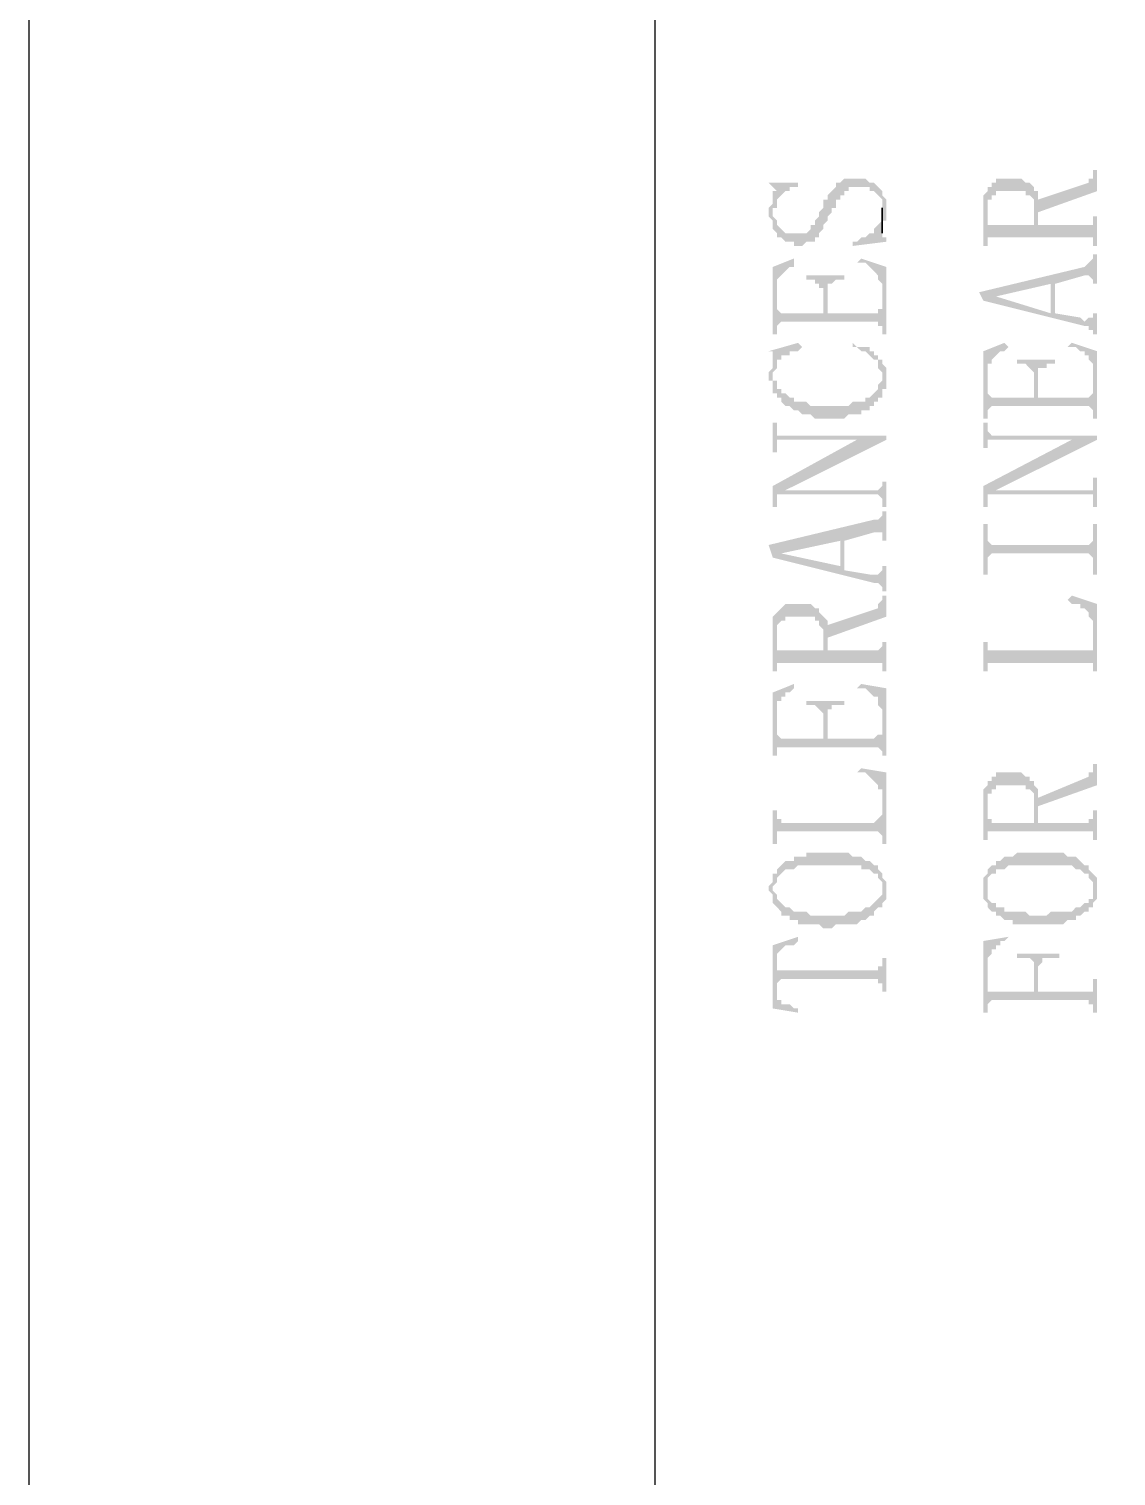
# Model space of a CAD drawing. Header units: inches. Extents: x 3613 to 8393, y -2205 to -794.
# Drawn here: x 4076.93 to 4088.58, y -1664.23 to -1648.72 of the extents above; entities that cross this region are included whole.
import ezdxf

# ---------------------------------------------------------------- set-up
doc = ezdxf.new("R2010")
doc.units = ezdxf.units.IN
doc.header["$MEASUREMENT"] = 0

msp = doc.modelspace()

# ---------------------------------------------------------------- hatches: boundary and pattern name
at = {"transparency": 33554559}
for points in [[(4087.74, -1650.55), (4087.74, -1650.686), (4088.372, -1650.46), (4088.372, -1650.234), (4088.327, -1650.234), (4088.327, -1650.279), (4088.327, -1650.325), (4088.282, -1650.325), (4088.282, -1650.37)], [(4084.852, -1650.686), (4084.852, -1650.731), (4084.897, -1650.776), (4084.897, -1650.821), (4084.897, -1650.866), (4084.942, -1650.911), (4084.942, -1650.956), (4084.987, -1650.956), (4085.032, -1651.002), (4085.123, -1651.002), (4085.123, -1651.047), (4085.213, -1651.047), (4085.258, -1651.002), (4085.348, -1651.002), (4085.348, -1650.956), (4085.393, -1650.956), (4085.393, -1650.911), (4085.438, -1650.866), (4085.438, -1650.821), (4085.484, -1650.776), (4085.484, -1650.731), (4085.529, -1650.686), (4085.529, -1650.64), (4085.574, -1650.64), (4085.574, -1650.55), (4085.619, -1650.55), (4085.619, -1650.505), (4085.664, -1650.505), (4085.664, -1650.46), (4085.709, -1650.46), (4085.709, -1650.415), (4085.935, -1650.415), (4085.935, -1650.46), (4085.98, -1650.46), (4086.025, -1650.505), (4086.025, -1650.505), (4086.07, -1650.55), (4086.07, -1650.64), (4086.07, -1650.821), (4086.07, -1650.776), (4086.115, -1650.776), (4086.115, -1650.686), (4086.115, -1650.64), (4086.115, -1650.55), (4086.07, -1650.505), (4086.07, -1650.46), (4086.025, -1650.415), (4086.025, -1650.415), (4085.98, -1650.37), (4085.935, -1650.37), (4085.89, -1650.325), (4085.664, -1650.325), (4085.619, -1650.37), (4085.574, -1650.37), (4085.574, -1650.415), (4085.574, -1650.415), (4085.529, -1650.46), (4085.529, -1650.46), (4085.484, -1650.505), (4085.484, -1650.55), (4085.438, -1650.55), (4085.438, -1650.64), (4085.393, -1650.686), (4085.393, -1650.731), (4085.348, -1650.776), (4085.348, -1650.821), (4085.303, -1650.821), (4085.303, -1650.866), (4085.303, -1650.866), (4085.258, -1650.911), (4085.032, -1650.911), (4084.987, -1650.866), (4084.987, -1650.866), (4084.942, -1650.821), (4084.942, -1650.776), (4084.897, -1650.731), (4084.897, -1650.505), (4084.897, -1650.595), (4084.897, -1650.595), (4084.852, -1650.64)], [(4084.852, -1650.37), (4084.897, -1650.415), (4084.897, -1650.415), (4084.942, -1650.46), (4084.942, -1650.64), (4084.942, -1650.55), (4084.987, -1650.505), (4084.987, -1650.505), (4085.032, -1650.46), (4085.077, -1650.46), (4085.077, -1650.415), (4085.168, -1650.415), (4085.168, -1650.37)], [(4087.153, -1650.64), (4087.153, -1651.047), (4087.199, -1651.047), (4087.199, -1650.64), (4087.199, -1650.55), (4087.244, -1650.55), (4087.244, -1650.505), (4087.289, -1650.505), (4087.289, -1650.46), (4087.605, -1650.46), (4087.605, -1650.505), (4087.65, -1650.505), (4087.695, -1650.55), (4087.695, -1650.595), (4087.695, -1650.821), (4087.74, -1650.46), (4087.695, -1650.46), (4087.695, -1650.415), (4087.65, -1650.37), (4087.605, -1650.37), (4087.56, -1650.325), (4087.289, -1650.325), (4087.289, -1650.37), (4087.244, -1650.37), (4087.244, -1650.415), (4087.199, -1650.415), (4087.199, -1650.46), (4087.199, -1650.46), (4087.153, -1650.505), (4087.153, -1650.55), (4087.153, -1650.595)], [(4084.897, -1650.505), (4084.897, -1650.686), (4084.897, -1650.64), (4084.942, -1650.64), (4084.942, -1650.46), (4084.897, -1650.46)], [(4087.199, -1651.002), (4087.199, -1650.956), (4088.327, -1650.956), (4088.327, -1651.047), (4088.372, -1651.047), (4088.372, -1650.731), (4088.327, -1650.731), (4088.327, -1650.776), (4088.327, -1650.821), (4087.74, -1650.821), (4087.74, -1650.55), (4087.74, -1650.46), (4087.695, -1650.821), (4087.199, -1650.821), (4087.199, -1650.686)], [(4085.754, -1651.002), (4085.754, -1651.047), (4086.115, -1651.002), (4086.115, -1650.956), (4086.07, -1650.956), (4086.07, -1650.911), (4086.07, -1650.731), (4086.07, -1650.776), (4086.025, -1650.821), (4086.025, -1650.821), (4085.98, -1650.866), (4085.98, -1650.911), (4085.935, -1650.911), (4085.89, -1650.956), (4085.845, -1650.956), (4085.799, -1651.002)], [(4084.897, -1651.272), (4084.897, -1651.994), (4084.942, -1651.994), (4084.942, -1651.498), (4084.942, -1651.408), (4084.942, -1651.408), (4084.987, -1651.363), (4084.987, -1651.363), (4085.032, -1651.317), (4085.032, -1651.317), (4085.077, -1651.272), (4085.123, -1651.272), (4085.123, -1651.182)], [(4085.799, -1651.227), (4085.89, -1651.227), (4085.935, -1651.272), (4085.935, -1651.272), (4085.98, -1651.317), (4085.98, -1651.317), (4086.025, -1651.363), (4086.025, -1651.408), (4086.07, -1651.453), (4086.07, -1651.498), (4086.07, -1651.994), (4086.115, -1651.994), (4086.115, -1651.272), (4085.845, -1651.182)], [(4087.108, -1651.543), (4087.153, -1651.633), (4087.289, -1651.588), (4087.876, -1651.453), (4087.876, -1651.769), (4087.921, -1651.453), (4088.237, -1651.363), (4088.282, -1651.363), (4088.327, -1651.408), (4088.327, -1651.453), (4088.372, -1651.453), (4088.372, -1651.137), (4088.327, -1651.137), (4088.327, -1651.182), (4088.327, -1651.182), (4088.282, -1651.227), (4088.282, -1651.227), (4088.237, -1651.272)], [(4085.258, -1651.363), (4085.258, -1651.408), (4085.348, -1651.408), (4085.348, -1651.453), (4085.393, -1651.453), (4085.393, -1651.498), (4085.438, -1651.498), (4085.438, -1651.769), (4085.484, -1651.543), (4085.484, -1651.453), (4085.529, -1651.453), (4085.574, -1651.408), (4085.664, -1651.408), (4085.664, -1651.363)], [(4084.942, -1651.949), (4084.942, -1651.904), (4084.942, -1651.904), (4084.987, -1651.859), (4086.025, -1651.859), (4086.025, -1651.904), (4086.07, -1651.904), (4086.07, -1651.949), (4086.07, -1651.679), (4086.07, -1651.724), (4086.025, -1651.724), (4086.025, -1651.769), (4085.484, -1651.769), (4085.484, -1651.543), (4085.438, -1651.769), (4084.987, -1651.769), (4084.942, -1651.724), (4084.942, -1651.498)], [(4087.153, -1651.633), (4088.237, -1651.904), (4088.282, -1651.904), (4088.282, -1651.949), (4088.327, -1651.949), (4088.327, -1651.994), (4088.372, -1651.994), (4088.372, -1651.769), (4088.327, -1651.769), (4088.327, -1651.814), (4088.282, -1651.814), (4088.237, -1651.859), (4088.237, -1651.859), (4088.191, -1651.814), (4087.921, -1651.769), (4087.921, -1651.453), (4087.876, -1651.769), (4087.289, -1651.588), (4087.289, -1651.588)], [(4084.852, -1652.175), (4084.897, -1652.175), (4084.897, -1652.22), (4084.897, -1652.626), (4084.897, -1652.401), (4084.942, -1652.356), (4084.942, -1652.265), (4084.987, -1652.265), (4084.987, -1652.22), (4085.077, -1652.22), (4085.077, -1652.175), (4085.168, -1652.175), (4085.213, -1652.13), (4085.168, -1652.085)], [(4085.754, -1652.13), (4085.799, -1652.13), (4085.845, -1652.175), (4085.89, -1652.175), (4085.935, -1652.22), (4085.935, -1652.22), (4085.98, -1652.265), (4086.025, -1652.265), (4086.025, -1652.356), (4086.07, -1652.401), (4086.07, -1652.446), (4086.07, -1652.265), (4086.025, -1652.265), (4086.025, -1652.22), (4085.98, -1652.22), (4085.98, -1652.175), (4085.935, -1652.175), (4085.935, -1652.13), (4085.799, -1652.13), (4085.754, -1652.085)], [(4087.153, -1652.175), (4087.153, -1652.897), (4087.199, -1652.897), (4087.199, -1652.401), (4087.199, -1652.31), (4087.244, -1652.31), (4087.244, -1652.265), (4087.244, -1652.265), (4087.289, -1652.22), (4087.289, -1652.22), (4087.334, -1652.175), (4087.379, -1652.175), (4087.424, -1652.13), (4087.379, -1652.085)], [(4088.056, -1652.13), (4088.146, -1652.13), (4088.191, -1652.175), (4088.237, -1652.175), (4088.237, -1652.22), (4088.282, -1652.22), (4088.282, -1652.265), (4088.282, -1652.265), (4088.327, -1652.31), (4088.327, -1652.401), (4088.327, -1652.897), (4088.372, -1652.897), (4088.372, -1652.175), (4088.101, -1652.085)], [(4084.852, -1652.446), (4084.852, -1652.491), (4084.897, -1652.491), (4084.897, -1652.626), (4084.897, -1652.22), (4084.897, -1652.265), (4084.897, -1652.356), (4084.852, -1652.401)], [(4084.897, -1652.626), (4084.942, -1652.626), (4084.942, -1652.671), (4084.987, -1652.671), (4084.987, -1652.717), (4085.032, -1652.762), (4085.077, -1652.762), (4085.123, -1652.807), (4085.168, -1652.807), (4085.213, -1652.852), (4085.303, -1652.852), (4085.348, -1652.897), (4085.664, -1652.897), (4085.709, -1652.852), (4085.845, -1652.852), (4085.845, -1652.807), (4085.935, -1652.807), (4085.935, -1652.762), (4085.98, -1652.762), (4085.98, -1652.717), (4086.025, -1652.717), (4086.025, -1652.671), (4086.07, -1652.671), (4086.07, -1652.581), (4086.115, -1652.581), (4086.115, -1652.446), (4086.115, -1652.401), (4086.115, -1652.356), (4086.07, -1652.31), (4086.07, -1652.265), (4086.07, -1652.491), (4086.07, -1652.491), (4086.025, -1652.536), (4086.025, -1652.581), (4086.025, -1652.581), (4085.98, -1652.626), (4085.98, -1652.626), (4085.935, -1652.671), (4085.89, -1652.671), (4085.89, -1652.717), (4085.754, -1652.717), (4085.709, -1652.762), (4085.303, -1652.762), (4085.258, -1652.717), (4085.123, -1652.717), (4085.123, -1652.671), (4085.077, -1652.671), (4085.032, -1652.626), (4084.987, -1652.626), (4084.987, -1652.581), (4084.942, -1652.581), (4084.942, -1652.491), (4084.897, -1652.491), (4084.897, -1652.446)], [(4087.515, -1652.265), (4087.515, -1652.31), (4087.605, -1652.31), (4087.65, -1652.356), (4087.65, -1652.356), (4087.695, -1652.401), (4087.695, -1652.671), (4087.74, -1652.446), (4087.74, -1652.356), (4087.83, -1652.356), (4087.83, -1652.31), (4087.921, -1652.31), (4087.921, -1652.265)], [(4087.199, -1652.852), (4087.199, -1652.807), (4087.199, -1652.807), (4087.244, -1652.762), (4088.282, -1652.762), (4088.327, -1652.807), (4088.327, -1652.852), (4088.327, -1652.581), (4088.327, -1652.626), (4088.327, -1652.626), (4088.282, -1652.671), (4087.74, -1652.671), (4087.74, -1652.446), (4087.695, -1652.671), (4087.244, -1652.671), (4087.199, -1652.626), (4087.199, -1652.401)], [(4084.897, -1652.942), (4084.897, -1653.258), (4084.942, -1653.258), (4084.942, -1653.168), (4084.942, -1653.123), (4086.115, -1653.123), (4086.115, -1653.078), (4084.942, -1653.078), (4084.942, -1653.032), (4084.942, -1652.942)], [(4087.153, -1652.942), (4087.153, -1653.213), (4087.199, -1653.213), (4087.199, -1653.168), (4087.199, -1653.123), (4088.372, -1653.123), (4088.372, -1653.078), (4087.244, -1653.078), (4087.199, -1653.032), (4087.199, -1652.942)], [(4084.897, -1653.619), (4084.897, -1653.845), (4084.942, -1653.845), (4084.942, -1653.709), (4084.987, -1653.709), (4085.032, -1653.664), (4086.115, -1653.123), (4085.799, -1653.123)], [(4087.153, -1653.619), (4087.153, -1653.845), (4087.199, -1653.845), (4087.199, -1653.709), (4087.244, -1653.709), (4087.289, -1653.664), (4088.372, -1653.123), (4088.101, -1653.123)], [(4087.244, -1653.709), (4088.327, -1653.709), (4088.327, -1653.755), (4088.327, -1653.845), (4088.372, -1653.845), (4088.372, -1653.529), (4088.327, -1653.529), (4088.327, -1653.619), (4088.327, -1653.664), (4087.289, -1653.664)], [(4084.987, -1653.709), (4086.025, -1653.709), (4086.07, -1653.755), (4086.07, -1653.845), (4086.115, -1653.845), (4086.115, -1653.574), (4086.07, -1653.574), (4086.07, -1653.619), (4086.07, -1653.619), (4086.025, -1653.664), (4085.032, -1653.664)], [(4084.852, -1654.251), (4084.897, -1654.386), (4084.987, -1654.341), (4085.619, -1654.206), (4085.619, -1654.477), (4085.664, -1654.206), (4085.98, -1654.116), (4086.07, -1654.116), (4086.07, -1654.206), (4086.115, -1654.206), (4086.115, -1653.89), (4086.07, -1653.89), (4086.07, -1653.935), (4086.025, -1653.98), (4085.98, -1653.98)], [(4087.153, -1654.025), (4087.153, -1654.567), (4087.199, -1654.567), (4087.199, -1654.386), (4087.199, -1654.386), (4087.244, -1654.341), (4088.282, -1654.341), (4088.327, -1654.386), (4088.327, -1654.567), (4088.372, -1654.567), (4088.372, -1654.025), (4088.327, -1654.025), (4088.327, -1654.206), (4088.327, -1654.206), (4088.282, -1654.251), (4087.244, -1654.251), (4087.199, -1654.206), (4087.199, -1654.025)], [(4084.897, -1654.386), (4085.98, -1654.657), (4086.025, -1654.657), (4086.07, -1654.702), (4086.07, -1654.748), (4086.115, -1654.748), (4086.115, -1654.477), (4086.07, -1654.477), (4086.07, -1654.522), (4086.07, -1654.522), (4086.025, -1654.567), (4085.935, -1654.567), (4085.664, -1654.522), (4085.664, -1654.206), (4085.619, -1654.477), (4084.987, -1654.341), (4084.987, -1654.341)], [(4084.897, -1655.199), (4084.897, -1655.605), (4084.942, -1655.605), (4084.942, -1655.199), (4084.942, -1655.109), (4084.987, -1655.063), (4085.032, -1655.063), (4085.032, -1655.018), (4085.348, -1655.018), (4085.348, -1655.063), (4085.393, -1655.063), (4085.393, -1655.109), (4085.438, -1655.154), (4085.438, -1655.379), (4085.438, -1655.018), (4085.438, -1655.018), (4085.393, -1654.973), (4085.393, -1654.928), (4085.348, -1654.928), (4085.303, -1654.883), (4085.032, -1654.883), (4084.987, -1654.928), (4084.987, -1654.928), (4084.942, -1654.973), (4084.942, -1654.973), (4084.897, -1655.018), (4084.897, -1655.109), (4084.897, -1655.154)], [(4085.484, -1655.109), (4085.484, -1655.244), (4086.115, -1655.018), (4086.115, -1654.793), (4086.07, -1654.793), (4086.07, -1654.838), (4086.07, -1654.838), (4086.025, -1654.883), (4086.025, -1654.928)], [(4088.056, -1654.838), (4088.056, -1654.838), (4088.101, -1654.883), (4088.191, -1654.883), (4088.191, -1654.928), (4088.237, -1654.928), (4088.282, -1654.973), (4088.282, -1655.018), (4088.327, -1655.063), (4088.327, -1655.109), (4088.327, -1655.605), (4088.372, -1655.605), (4088.372, -1654.883), (4088.101, -1654.793)], [(4084.942, -1655.56), (4084.942, -1655.515), (4086.07, -1655.515), (4086.07, -1655.605), (4086.115, -1655.605), (4086.115, -1655.289), (4086.07, -1655.289), (4086.07, -1655.334), (4086.07, -1655.334), (4086.025, -1655.379), (4085.484, -1655.379), (4085.484, -1655.109), (4085.484, -1655.063), (4085.438, -1655.018), (4085.438, -1655.379), (4084.942, -1655.379), (4084.942, -1655.244)], [(4087.153, -1655.289), (4087.153, -1655.605), (4087.199, -1655.605), (4087.199, -1655.515), (4088.327, -1655.515), (4088.327, -1655.56), (4088.327, -1655.334), (4088.327, -1655.379), (4087.199, -1655.379), (4087.199, -1655.334), (4087.199, -1655.289)], [(4084.897, -1655.831), (4084.897, -1656.508), (4084.942, -1656.508), (4084.942, -1656.056), (4084.942, -1655.921), (4084.987, -1655.921), (4084.987, -1655.876), (4085.032, -1655.876), (4085.032, -1655.831), (4085.077, -1655.831), (4085.123, -1655.786), (4085.123, -1655.74)], [(4085.799, -1655.786), (4085.89, -1655.786), (4085.935, -1655.831), (4085.935, -1655.831), (4085.98, -1655.876), (4086.025, -1655.876), (4086.025, -1655.966), (4086.07, -1656.011), (4086.07, -1656.508), (4086.115, -1656.508), (4086.115, -1655.786), (4085.845, -1655.74)], [(4085.258, -1655.921), (4085.258, -1655.966), (4085.348, -1655.966), (4085.393, -1656.011), (4085.393, -1656.011), (4085.438, -1656.056), (4085.438, -1656.327), (4085.484, -1656.101), (4085.484, -1656.011), (4085.529, -1656.011), (4085.529, -1655.966), (4085.664, -1655.966), (4085.664, -1655.921)], [(4084.942, -1656.508), (4084.942, -1656.417), (4086.025, -1656.417), (4086.07, -1656.463), (4086.07, -1656.237), (4086.07, -1656.282), (4086.025, -1656.282), (4085.98, -1656.327), (4085.484, -1656.327), (4085.484, -1656.101), (4085.438, -1656.327), (4084.987, -1656.327), (4084.942, -1656.282), (4084.942, -1656.056)], [(4087.74, -1656.959), (4087.74, -1657.049), (4088.372, -1656.824), (4088.372, -1656.598), (4088.327, -1656.598), (4088.327, -1656.643), (4088.327, -1656.688), (4088.282, -1656.688), (4088.282, -1656.733)], [(4085.799, -1656.688), (4085.89, -1656.688), (4085.935, -1656.733), (4085.935, -1656.733), (4085.98, -1656.778), (4085.98, -1656.778), (4086.025, -1656.824), (4086.025, -1656.869), (4086.07, -1656.869), (4086.07, -1657.455), (4086.115, -1657.455), (4086.115, -1656.688), (4085.845, -1656.643)], [(4087.153, -1657.004), (4087.153, -1657.41), (4087.199, -1657.41), (4087.199, -1657.049), (4087.199, -1656.914), (4087.244, -1656.914), (4087.244, -1656.869), (4087.289, -1656.869), (4087.289, -1656.824), (4087.605, -1656.824), (4087.605, -1656.869), (4087.65, -1656.869), (4087.695, -1656.914), (4087.695, -1656.959), (4087.695, -1657.23), (4087.74, -1656.869), (4087.695, -1656.824), (4087.695, -1656.778), (4087.65, -1656.778), (4087.65, -1656.733), (4087.605, -1656.733), (4087.56, -1656.688), (4087.289, -1656.688), (4087.289, -1656.733), (4087.244, -1656.733), (4087.244, -1656.778), (4087.199, -1656.778), (4087.199, -1656.824), (4087.199, -1656.824), (4087.153, -1656.869), (4087.153, -1656.959), (4087.153, -1656.959)], [(4087.199, -1657.365), (4087.199, -1657.32), (4088.327, -1657.32), (4088.327, -1657.41), (4088.372, -1657.41), (4088.372, -1657.094), (4088.327, -1657.094), (4088.327, -1657.14), (4088.327, -1657.185), (4088.282, -1657.185), (4088.282, -1657.23), (4087.74, -1657.23), (4087.74, -1656.869), (4087.74, -1656.869), (4087.695, -1657.23), (4087.244, -1657.23), (4087.244, -1657.185), (4087.199, -1657.185), (4087.199, -1657.049)], [(4084.897, -1657.094), (4084.897, -1657.455), (4084.942, -1657.455), (4084.942, -1657.32), (4086.025, -1657.32), (4086.07, -1657.365), (4086.07, -1657.14), (4086.07, -1657.14), (4086.025, -1657.185), (4086.025, -1657.185), (4085.98, -1657.23), (4084.987, -1657.23), (4084.987, -1657.185), (4084.942, -1657.185), (4084.942, -1657.094)], [(4084.897, -1657.771), (4084.897, -1657.952), (4084.897, -1657.907), (4084.942, -1657.862), (4084.942, -1657.816), (4084.942, -1657.816), (4084.987, -1657.771), (4084.987, -1657.771), (4085.032, -1657.726), (4085.123, -1657.726), (4085.168, -1657.681), (4085.845, -1657.681), (4085.845, -1657.726), (4085.935, -1657.726), (4085.98, -1657.771), (4086.025, -1657.771), (4086.025, -1657.816), (4086.07, -1657.862), (4086.07, -1657.952), (4086.07, -1657.771), (4086.07, -1657.771), (4086.025, -1657.726), (4086.025, -1657.681), (4085.98, -1657.681), (4085.935, -1657.636), (4085.89, -1657.636), (4085.845, -1657.591), (4085.754, -1657.591), (4085.709, -1657.546), (4085.258, -1657.546), (4085.258, -1657.591), (4085.123, -1657.591), (4085.123, -1657.636), (4085.032, -1657.636), (4084.987, -1657.681), (4084.987, -1657.681), (4084.942, -1657.726), (4084.942, -1657.771)], [(4087.199, -1657.771), (4087.199, -1657.952), (4087.199, -1657.907), (4087.199, -1657.816), (4087.199, -1657.816), (4087.244, -1657.771), (4087.289, -1657.771), (4087.289, -1657.726), (4087.379, -1657.726), (4087.424, -1657.681), (4088.101, -1657.681), (4088.146, -1657.726), (4088.191, -1657.726), (4088.237, -1657.771), (4088.282, -1657.771), (4088.282, -1657.816), (4088.327, -1657.862), (4088.327, -1657.952), (4088.327, -1657.771), (4088.327, -1657.771), (4088.282, -1657.726), (4088.282, -1657.681), (4088.237, -1657.681), (4088.191, -1657.636), (4088.191, -1657.636), (4088.146, -1657.591), (4088.056, -1657.591), (4088.011, -1657.546), (4087.515, -1657.546), (4087.469, -1657.591), (4087.379, -1657.591), (4087.334, -1657.636), (4087.289, -1657.636), (4087.289, -1657.681), (4087.244, -1657.681), (4087.199, -1657.726), (4087.199, -1657.726)], [(4084.852, -1657.952), (4084.852, -1657.952), (4084.897, -1657.997), (4084.897, -1658.087), (4084.897, -1658.087), (4084.942, -1658.132), (4084.942, -1658.132), (4084.987, -1658.178), (4084.987, -1658.223), (4085.077, -1658.223), (4085.077, -1658.268), (4085.168, -1658.268), (4085.168, -1658.313), (4085.393, -1658.313), (4085.438, -1658.358), (4085.529, -1658.358), (4085.574, -1658.313), (4085.799, -1658.313), (4085.845, -1658.268), (4085.89, -1658.268), (4085.935, -1658.223), (4085.98, -1658.223), (4085.98, -1658.178), (4086.025, -1658.132), (4086.07, -1658.132), (4086.07, -1658.087), (4086.07, -1658.087), (4086.115, -1658.042), (4086.115, -1657.952), (4086.115, -1657.862), (4086.115, -1657.862), (4086.07, -1657.816), (4086.07, -1657.771), (4086.07, -1657.952), (4086.07, -1657.997), (4086.07, -1657.997), (4086.025, -1658.042), (4086.025, -1658.042), (4085.98, -1658.087), (4085.98, -1658.087), (4085.935, -1658.132), (4085.89, -1658.132), (4085.845, -1658.178), (4085.709, -1658.178), (4085.664, -1658.223), (4085.303, -1658.223), (4085.258, -1658.178), (4085.123, -1658.178), (4085.077, -1658.132), (4085.032, -1658.132), (4084.987, -1658.087), (4084.987, -1658.087), (4084.942, -1658.042), (4084.942, -1657.997), (4084.897, -1657.952), (4084.897, -1657.771), (4084.897, -1657.816), (4084.897, -1657.862), (4084.852, -1657.907)], [(4087.153, -1657.952), (4087.153, -1658.042), (4087.153, -1658.042), (4087.199, -1658.087), (4087.199, -1658.132), (4087.199, -1658.132), (4087.244, -1658.178), (4087.289, -1658.178), (4087.289, -1658.223), (4087.334, -1658.223), (4087.379, -1658.268), (4087.469, -1658.268), (4087.469, -1658.313), (4088.011, -1658.313), (4088.056, -1658.268), (4088.146, -1658.268), (4088.146, -1658.223), (4088.191, -1658.223), (4088.237, -1658.178), (4088.282, -1658.178), (4088.282, -1658.132), (4088.327, -1658.132), (4088.327, -1658.087), (4088.372, -1658.042), (4088.372, -1657.952), (4088.372, -1657.816), (4088.372, -1657.816), (4088.327, -1657.771), (4088.327, -1657.952), (4088.327, -1658.042), (4088.282, -1658.042), (4088.282, -1658.087), (4088.237, -1658.087), (4088.191, -1658.132), (4088.146, -1658.132), (4088.101, -1658.178), (4087.876, -1658.178), (4087.83, -1658.223), (4087.65, -1658.223), (4087.605, -1658.178), (4087.379, -1658.178), (4087.379, -1658.132), (4087.289, -1658.132), (4087.289, -1658.087), (4087.244, -1658.087), (4087.199, -1658.042), (4087.199, -1657.952), (4087.199, -1657.771), (4087.153, -1657.816), (4087.153, -1657.907)], [(4084.897, -1658.539), (4084.942, -1658.719), (4084.942, -1658.629), (4084.942, -1658.629), (4084.987, -1658.584), (4084.987, -1658.584), (4085.032, -1658.539), (4085.123, -1658.539), (4085.168, -1658.493), (4085.168, -1658.448)], [(4087.153, -1658.493), (4087.153, -1659.261), (4087.199, -1659.261), (4087.199, -1658.764), (4087.199, -1658.719), (4087.199, -1658.674), (4087.244, -1658.629), (4087.244, -1658.584), (4087.289, -1658.584), (4087.289, -1658.539), (4087.334, -1658.539), (4087.334, -1658.493), (4087.379, -1658.493), (4087.424, -1658.448), (4087.424, -1658.448)], [(4084.897, -1658.539), (4084.897, -1659.216), (4085.168, -1659.261), (4085.168, -1659.216), (4085.123, -1659.216), (4085.077, -1659.17), (4084.987, -1659.17), (4084.987, -1659.125), (4084.942, -1659.125), (4084.942, -1659.08), (4084.942, -1658.719)], [(4087.515, -1658.629), (4087.515, -1658.674), (4087.65, -1658.674), (4087.695, -1658.719), (4087.695, -1659.035), (4087.74, -1658.809), (4087.74, -1658.764), (4087.74, -1658.764), (4087.785, -1658.719), (4087.785, -1658.674), (4087.966, -1658.674), (4087.966, -1658.629)], [(4084.942, -1658.719), (4084.942, -1658.99), (4084.942, -1658.945), (4084.942, -1658.945), (4084.987, -1658.9), (4086.025, -1658.9), (4086.025, -1658.945), (4086.07, -1658.945), (4086.07, -1659.035), (4086.115, -1659.035), (4086.115, -1658.674), (4086.07, -1658.674), (4086.07, -1658.764), (4086.025, -1658.764), (4086.025, -1658.809), (4084.942, -1658.809), (4084.942, -1658.764)], [(4087.199, -1659.216), (4087.199, -1659.17), (4087.199, -1659.17), (4087.244, -1659.125), (4088.282, -1659.125), (4088.282, -1659.17), (4088.327, -1659.17), (4088.327, -1659.261), (4088.372, -1659.261), (4088.372, -1658.9), (4088.327, -1658.9), (4088.327, -1658.99), (4088.327, -1659.035), (4087.74, -1659.035), (4087.74, -1658.809), (4087.695, -1659.035), (4087.199, -1659.035), (4087.199, -1658.99), (4087.199, -1658.764)]]:
    msp.add_hatch(color=256, dxfattribs=at).paths.add_polyline_path(points)

# ---------------------------------------------------------------- linework, layer by layer
msp.add_line((4083.633, -1574.063), (4083.633, -1860.804))
for points in [[(4496.927, -1865.063), (4496.927, -1568.063), (4076.927, -1568.063), (4076.927, -1865.063)], [(4086.07, -1650.731), (4086.07, -1650.911), (4086.07, -1650.64), (4086.07, -1650.686)]]:
    msp.add_lwpolyline(points, close=True)

doc.saveas('drawing.dxf')
